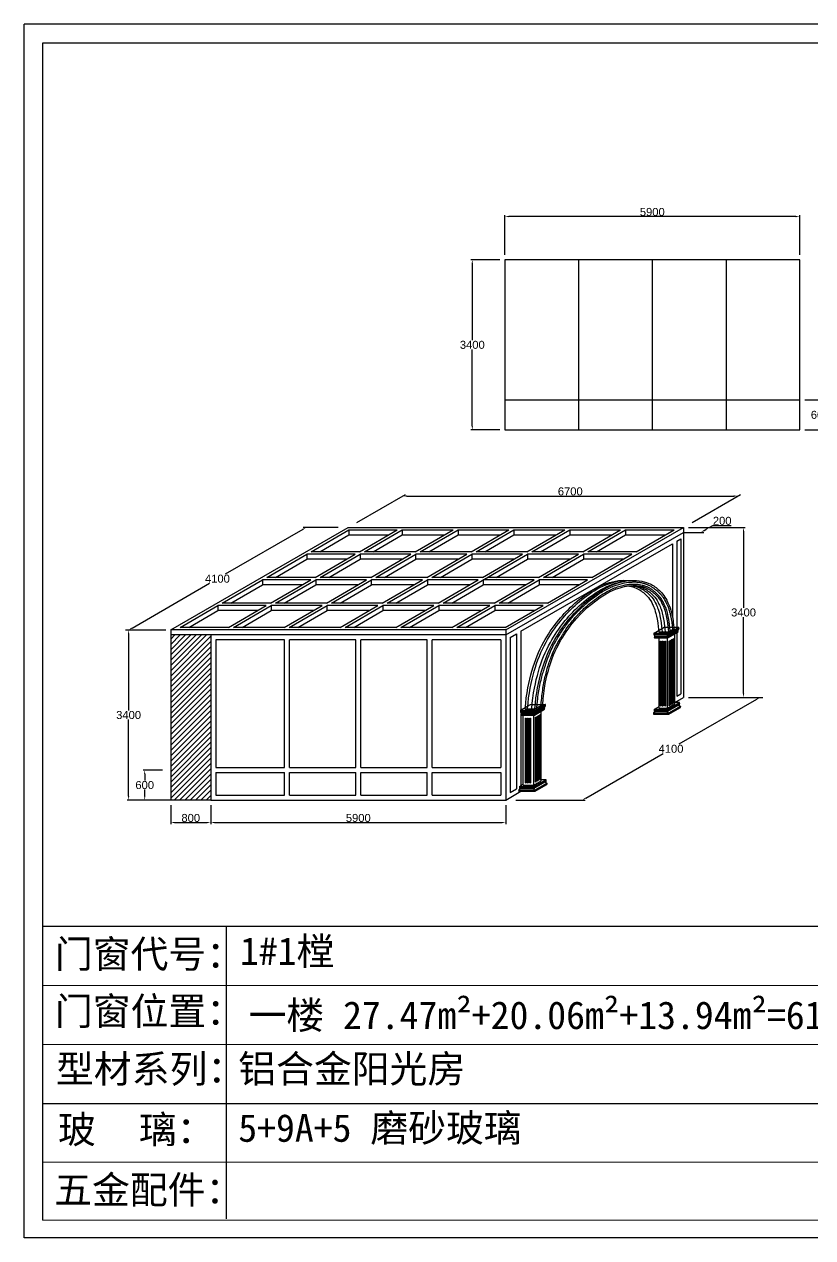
# Model space of a CAD drawing. Header units: inches. Extents: x -138455 to 599497, y -747149 to 13167.
# Drawn here: x 191448 to 207215, y -661969 to -637711 of the extents above; entities that cross this region are included whole.
import ezdxf

# ---------------------------------------------------------------- set-up
doc = ezdxf.new("R2010")
doc.units = ezdxf.units.IN
doc.header["$MEASUREMENT"] = 0
doc.header["$PDMODE"] = 35
doc.header["$PDSIZE"] = -3
doc.layers.add('0 @ 1', color=7, linetype='Continuous')
doc.styles.add('Annotative', font='arialbd.ttf')
doc.styles.get("Standard").update_dxf_attribs({"font": 'arial.ttf'})
doc.dimstyles.get("Standard").update_dxf_attribs({"dimtxt": 80, "dimasz": 70, "dimexe": 40, "dimexo": 80, "dimgap": 0, "dimtad": 1, "dimtih": 1, "dimtoh": 1, "dimdec": 0, "dimzin": 0, "dimdsep": 46, "dimtxsty": 'Standard', "dimcen": 0.09, "dimadec": 0, "dimazin": 0, "dimtfac": 1, "dimtdec": 0, "dimtofl": 0, "dimtmove": 0, "dimatfit": 3, "dimfxl": 0, "dimtolj": 1, "dimtzin": 0, "dimarcsym": 0})

# ---------------------------------------------------------------- blocks, each defined once
blk = doc.blocks.new('*D2613')
at = {"color": 0, "lineweight": -2, "transparency": 16777216}
for p, q in [((201056, -642320), (201056, -641526)), ((206876, -641556), (201136, -641556)), ((206956, -642320), (206956, -641526))]:
    blk.add_line(p, q, dxfattribs=at)
at = {"color": 0, "transparency": 16777216}
for points in [[(201136, -641543), (201136, -641569), (201056, -641556)], [(206876, -641543), (206876, -641569), (206956, -641556)]]:
    blk.add_solid(points, dxfattribs=at)
at = {"layer": 'Defpoints', "color": 0, "transparency": 16777216}
for p in [(201056, -641556), (201056, -642420), (206956, -642420)]:
    blk.add_point(p, dxfattribs=at)
at = {"color": 0, "transparency": 16777216, "insert": (204006, -641464), "char_height": 160, "attachment_point": 5}
blk.add_mtext('\\A1;5900', dxfattribs=at)
blk = doc.blocks.new('*D2614')
at = {"color": 0, "lineweight": -2, "transparency": 16777216}
for p, q in [((200956, -642420), (200377, -642420)), ((200407, -642500), (200407, -644028)), ((200407, -645740), (200407, -644212)), ((200956, -645820), (200377, -645820))]:
    blk.add_line(p, q, dxfattribs=at)
at = {"color": 0, "transparency": 16777216}
for points in [[(200393, -642500), (200420, -642500), (200407, -642420)], [(200393, -645740), (200420, -645740), (200407, -645820)]]:
    blk.add_solid(points, dxfattribs=at)
at = {"layer": 'Defpoints', "color": 0, "transparency": 16777216}
for p in [(201056, -642420), (200407, -645820), (201056, -645820)]:
    blk.add_point(p, dxfattribs=at)
at = {"color": 0, "transparency": 16777216, "insert": (200407, -644120), "char_height": 160, "attachment_point": 5}
blk.add_mtext('\\A1;3400', dxfattribs=at)
blk = doc.blocks.new('*D2616')
at = {"color": 0, "lineweight": -2, "transparency": 16777216}
for p, q in [((207056, -645220), (207393, -645220)), ((207363, -645300), (207363, -645428)), ((207363, -645740), (207363, -645612)), ((207056, -645820), (207393, -645820))]:
    blk.add_line(p, q, dxfattribs=at)
at = {"color": 0, "transparency": 16777216}
for points in [[(207349, -645300), (207376, -645300), (207363, -645220)], [(207349, -645740), (207376, -645740), (207363, -645820)]]:
    blk.add_solid(points, dxfattribs=at)
at = {"layer": 'Defpoints', "color": 0, "transparency": 16777216}
for p in [(206956, -645220), (206956, -645820), (207363, -645820)]:
    blk.add_point(p, dxfattribs=at)
at = {"color": 0, "transparency": 16777216, "insert": (207363, -645520), "char_height": 160, "attachment_point": 5}
blk.add_mtext('\\A1;600', dxfattribs=at)
blk = doc.blocks.new('*D2628')
at = {"color": 0, "lineweight": -2, "transparency": 16777216}
for p, q in [((198101, -647670), (199068, -647112)), ((199096, -647142), (205636, -647142)), ((204801, -647670), (205768, -647112))]:
    blk.add_line(p, q, dxfattribs=at)
at = {"color": 0, "transparency": 16777216}
for points in [[(199096, -647128), (199096, -647155), (199016, -647142)], [(205636, -647128), (205636, -647155), (205716, -647142)]]:
    blk.add_solid(points, dxfattribs=at)
at = {"layer": 'Defpoints', "color": 0, "transparency": 16777216}
for p in [(205716, -647142), (197928, -647770), (204628, -647770)]:
    blk.add_point(p, dxfattribs=at)
at = {"color": 0, "transparency": 16777216, "insert": (202366, -647050), "char_height": 160, "attachment_point": 5}
blk.add_mtext('\\A1;6700', dxfattribs=at)
blk = doc.blocks.new('*D2629')
at = {"color": 0, "lineweight": -2, "transparency": 16777216}
for p, q in [((197016, -647810), (195468, -648703)), ((197728, -647770), (197025, -647770)), ((193603, -649780), (195151, -648886)), ((194177, -649820), (193474, -649820))]:
    blk.add_line(p, q, dxfattribs=at)
at = {"color": 0, "transparency": 16777216}
for points in [[(197009, -647798), (197022, -647821), (197085, -647770)], [(193597, -649768), (193610, -649791), (193534, -649820)]]:
    blk.add_solid(points, dxfattribs=at)
at = {"layer": 'Defpoints', "color": 0, "transparency": 16777216}
for p in [(197085, -647770), (197928, -647770), (194377, -649820)]:
    blk.add_point(p, dxfattribs=at)
at = {"color": 0, "transparency": 16777216, "insert": (195310, -648795), "char_height": 160, "attachment_point": 5}
blk.add_mtext('\\A1;4100', dxfattribs=at)
blk = doc.blocks.new('*D2630')
at = {"color": 0, "lineweight": -2, "transparency": 16777216}
for p, q in [((194277, -649820), (193504, -649820)), ((193534, -649900), (193534, -651428)), ((193534, -653140), (193534, -651611)), ((195077, -653220), (193504, -653220))]:
    blk.add_line(p, q, dxfattribs=at)
at = {"color": 0, "transparency": 16777216}
for points in [[(193521, -649900), (193548, -649900), (193534, -649820)], [(193521, -653140), (193548, -653140), (193534, -653220)]]:
    blk.add_solid(points, dxfattribs=at)
at = {"layer": 'Defpoints', "color": 0, "transparency": 16777216}
for p in [(193534, -649820), (194377, -649820), (195177, -653220)]:
    blk.add_point(p, dxfattribs=at)
at = {"color": 0, "transparency": 16777216, "insert": (193534, -651520), "char_height": 160, "attachment_point": 5}
blk.add_mtext('\\A1;3400', dxfattribs=at)
blk = doc.blocks.new('*D2631')
at = {"color": 0, "lineweight": -2, "transparency": 16777216}
for p, q in [((194377, -653320), (194377, -653699)), ((195177, -653320), (195177, -653699)), ((194457, -653669), (195097, -653669))]:
    blk.add_line(p, q, dxfattribs=at)
at = {"color": 0, "transparency": 16777216}
for points in [[(194457, -653656), (194457, -653683), (194377, -653669)], [(195097, -653656), (195097, -653683), (195177, -653669)]]:
    blk.add_solid(points, dxfattribs=at)
at = {"layer": 'Defpoints', "color": 0, "transparency": 16777216}
for p in [(194377, -653220), (195177, -653220), (195177, -653669)]:
    blk.add_point(p, dxfattribs=at)
at = {"color": 0, "transparency": 16777216, "insert": (194777, -653578), "char_height": 160, "attachment_point": 5}
blk.add_mtext('\\A1;800', dxfattribs=at)
blk = doc.blocks.new('*D2632')
at = {"color": 0, "lineweight": -2, "transparency": 16777216}
for p, q in [((195177, -653320), (195177, -653699)), ((201077, -653320), (201077, -653699)), ((195257, -653669), (200997, -653669))]:
    blk.add_line(p, q, dxfattribs=at)
at = {"color": 0, "transparency": 16777216}
for points in [[(195257, -653656), (195257, -653683), (195177, -653669)], [(200997, -653656), (200997, -653683), (201077, -653669)]]:
    blk.add_solid(points, dxfattribs=at)
at = {"layer": 'Defpoints', "color": 0, "transparency": 16777216}
for p in [(195177, -653220), (201077, -653220), (201077, -653669)]:
    blk.add_point(p, dxfattribs=at)
at = {"color": 0, "transparency": 16777216, "insert": (198127, -653578), "char_height": 160, "attachment_point": 5}
blk.add_mtext('\\A1;5900', dxfattribs=at)
blk = doc.blocks.new('*D2633')
at = {"color": 0, "lineweight": -2, "transparency": 16777216}
for p, q in [((194210, -652620), (193826, -652620)), ((193856, -652700), (193856, -652828)), ((195177, -653220), (193826, -653220)), ((193856, -653140), (193856, -653011))]:
    blk.add_line(p, q, dxfattribs=at)
at = {"color": 0, "transparency": 16777216}
for points in [[(193843, -652700), (193869, -652700), (193856, -652620)], [(193843, -653140), (193869, -653140), (193856, -653220)]]:
    blk.add_solid(points, dxfattribs=at)
at = {"layer": 'Defpoints', "color": 0, "transparency": 16777216}
for p in [(194310, -652620), (193856, -653220), (195277, -653220)]:
    blk.add_point(p, dxfattribs=at)
at = {"color": 0, "transparency": 16777216, "insert": (193856, -652920), "char_height": 160, "attachment_point": 5}
blk.add_mtext('\\A1;600', dxfattribs=at)
blk = doc.blocks.new('*D2678')
at = {"color": 0, "lineweight": -2, "transparency": 16777216}
for p, q in [((204653, -647870), (205034, -647870)), ((204826, -647770), (205207, -647770)), ((205043, -647830), (205078, -647810)), ((205147, -647770), (205216, -647729)), ((205216, -647729), (205582, -647729))]:
    blk.add_line(p, q, dxfattribs=at)
at = {"color": 0, "transparency": 16777216}
for points in [[(205037, -647819), (205050, -647842), (204974, -647870)], [(205071, -647798), (205085, -647821), (205147, -647770)]]:
    blk.add_solid(points, dxfattribs=at)
at = {"layer": 'Defpoints', "color": 0, "transparency": 16777216}
for p in [(204455, -647870), (204628, -647770), (205147, -647770)]:
    blk.add_point(p, dxfattribs=at)
at = {"color": 0, "transparency": 16777216, "insert": (205404, -647638), "char_height": 160, "attachment_point": 5}
blk.add_mtext('\\A1;200', dxfattribs=at)
blk = doc.blocks.new('2213zxc')
at = {"color": 0}
for p, q in [((133367, -666597), (133566, -666482)), ((133566, -666482), (133860, -666482)), ((133644, -666666), (133843, -666551)), ((133644, -666676), (133843, -666561)), ((133644, -666696), (133843, -666581)), ((133661, -666597), (133860, -666482)), ((133661, -666612), (133860, -666497)), ((133661, -666622), (133860, -666507)), ((133661, -666636), (133860, -666521)), ((133843, -666551), (133843, -666561)), ((133860, -666497), (133860, -666507)), ((133367, -666597), (133661, -666597)), ((133367, -666612), (133661, -666612)), ((133367, -666612), (133367, -666622)), ((133367, -666622), (133661, -666622)), ((133367, -666636), (133661, -666636)), ((133375, -666666), (133644, -666666)), ((133375, -666666), (133375, -666676)), ((133375, -666676), (133644, -666676)), ((133375, -666696), (133644, -666696)), ((133644, -666666), (133644, -666676)), ((133661, -666612), (133661, -666622))]:
    blk.add_line(p, q, dxfattribs=at)
for centre, radius, start, end in [((133830, -666571), 16.5, 322.7978, 37.2022), ((133854, -666490), 9.47, 307.6341, 52.3659), ((133855, -666514), 8.47, 304.2492, 55.7508), ((133373, -666605), 9.48, 127.7346, 232.2654), ((133372, -666629), 8.48, 124.354, 235.646), ((133385, -666686), 14.5, 136.3132, 223.6868), ((133631, -666686), 16.5, 322.7978, 37.2022), ((133655, -666605), 9.47, 307.6341, 52.3659), ((133656, -666629), 8.47, 304.2492, 55.7508)]:
    blk.add_arc(centre, radius, start, end, dxfattribs=at)
for points, knots in [([(133860, -666521), (133856, -666529), (133849, -666534), (133844, -666537), (133840, -666539), (133836, -666541), (133835, -666544), (133836, -666546), (133838, -666548), (133841, -666550), (133843, -666551), (133843, -666551)], [0, 0, 0, 0, 6.223049, 11.763696, 16.410654, 20.147795, 22.909711, 25.568163, 29.783676, 34.967271, 37.369862, 37.369862, 37.369862, 37.369862]), ([(133367, -666636), (133369, -666642), (133384, -666658), (133377, -666663), (133375, -666666)], [0, 0, 0, 0, 18.34355, 31.023712, 31.023712, 31.023712, 31.023712]), ([(133661, -666636), (133661, -666639), (133640, -666643), (133636, -666646), (133632, -666649), (133631, -666653), (133631, -666656), (133633, -666659), (133636, -666661), (133639, -666663), (133642, -666665), (133644, -666666)], [0, 0, 0, 0, 6.223049, 11.763696, 16.410654, 20.147795, 22.909711, 25.568163, 29.783676, 34.967271, 37.369862, 37.369862, 37.369862, 37.369862])]:
    blk.add_open_spline(points, degree=3, knots=knots, dxfattribs=at)
blk = doc.blocks.new('llllasd2')
at = {"color": 0}
for p, q in [((133635, -668096), (133780, -668013)), ((133642, -668121), (133873, -667988)), ((133642, -668136), (133873, -668003)), ((133642, -668146), (133873, -668013)), ((133642, -668160), (133873, -668027)), ((133873, -667988), (133780, -667988)), ((133873, -668003), (133873, -668013)), ((133358, -668190), (133662, -668190)), ((133358, -668190), (133358, -668200)), ((133358, -668200), (133662, -668200)), ((133358, -668220), (133662, -668220)), ((133375, -668121), (133468, -668067)), ((133375, -668121), (133642, -668121)), ((133375, -668136), (133642, -668136)), ((133375, -668136), (133375, -668146)), ((133375, -668146), (133642, -668146)), ((133375, -668160), (133642, -668160)), ((133468, -668096), (133635, -668096)), ((133642, -668136), (133642, -668146)), ((133662, -668190), (133893, -668057)), ((133662, -668200), (133893, -668067)), ((133662, -668220), (133893, -668087)), ((133662, -668190), (133662, -668200)), ((133893, -668057), (133893, -668067))]:
    blk.add_line(p, q, dxfattribs=at)
for centre, radius, start, end in [((133867, -667995), 9.47, 307.6341, 52.3659), ((133868, -668020), 8.47, 304.2492, 55.7508), ((133369, -668210), 14.5, 136.3132, 223.6868), ((133381, -668129), 9.48, 127.7346, 232.2654), ((133380, -668153), 8.48, 124.354, 235.646), ((133636, -668129), 9.47, 307.6341, 52.3659), ((133637, -668153), 8.47, 304.2492, 55.7508), ((133649, -668210), 16.5, 322.7978, 37.2022), ((133880, -668077), 16.5, 322.7978, 37.2022)]:
    blk.add_arc(centre, radius, start, end, dxfattribs=at)
for points, knots in [([(133873, -668027), (133873, -668030), (133871, -668033), (133867, -668036), (133864, -668040), (133863, -668043), (133863, -668047), (133864, -668049), (133868, -668051), (133871, -668052), (133876, -668054), (133893, -668057)], [0, 0, 0, 0, 6.223049, 11.763696, 16.410654, 20.147795, 22.909711, 25.568163, 29.783676, 34.967271, 37.369862, 37.369862, 37.369862, 37.369862]), ([(133375, -668160), (133377, -668166), (133384, -668182), (133361, -668187), (133358, -668190)], [0, 0, 0, 0, 18.34355, 31.023712, 31.023712, 31.023712, 31.023712]), ([(133642, -668160), (133642, -668163), (133640, -668167), (133636, -668170), (133633, -668173), (133632, -668177), (133631, -668180), (133633, -668183), (133637, -668185), (133640, -668186), (133645, -668187), (133662, -668190)], [0, 0, 0, 0, 6.223049, 11.763696, 16.410654, 20.147795, 22.909711, 25.568163, 29.783676, 34.967271, 37.369862, 37.369862, 37.369862, 37.369862])]:
    blk.add_open_spline(points, degree=3, knots=knots, dxfattribs=at)
blk = doc.blocks.new('*D2681')
at = {"color": 0, "lineweight": -2, "transparency": 16777216}
for p, q in [((206087, -651210), (204540, -652103)), ((204828, -651170), (206216, -651170)), ((202675, -653180), (204222, -652286)), ((201277, -653220), (202665, -653220))]:
    blk.add_line(p, q, dxfattribs=at)
at = {"color": 0, "transparency": 16777216}
for points in [[(206080, -651198), (206094, -651221), (206156, -651170)], [(202668, -653168), (202681, -653191), (202605, -653220)]]:
    blk.add_solid(points, dxfattribs=at)
at = {"layer": 'Defpoints', "color": 0, "transparency": 16777216}
for p in [(204628, -651170), (206156, -651170), (201077, -653220)]:
    blk.add_point(p, dxfattribs=at)
at = {"color": 0, "transparency": 16777216, "insert": (204381, -652195), "char_height": 160, "attachment_point": 5}
blk.add_mtext('\\A1;4100', dxfattribs=at)
blk = doc.blocks.new('*D2682')
at = {"color": 0, "lineweight": -2, "transparency": 16777216}
for p, q in [((204728, -647770), (205861, -647770)), ((205831, -647850), (205831, -649378)), ((205831, -651090), (205831, -649561)), ((204728, -651170), (205861, -651170))]:
    blk.add_line(p, q, dxfattribs=at)
at = {"color": 0, "transparency": 16777216}
for points in [[(205818, -647850), (205845, -647850), (205831, -647770)], [(205818, -651090), (205845, -651090), (205831, -651170)]]:
    blk.add_solid(points, dxfattribs=at)
at = {"layer": 'Defpoints', "color": 0, "transparency": 16777216}
for p in [(204628, -647770), (204628, -651170), (205831, -651170)]:
    blk.add_point(p, dxfattribs=at)
at = {"color": 0, "transparency": 16777216, "insert": (205831, -649470), "char_height": 160, "attachment_point": 5}
blk.add_mtext('\\A1;3400', dxfattribs=at)

msp = doc.modelspace()

# ---------------------------------------------------------------- hatches: boundary and pattern name
h = msp.add_hatch()
h.set_pattern_fill('ANSI31', color=256, scale=600)
h.set_pattern_definition([(45, (45833.55, 12754.44), (-53.033009, 53.033009), [])])
h.paths.add_polyline_path([(195176.9, -649919.7), (194376.9, -649919.7), (194376.9, -653219.7), (195176.9, -653219.7)])

# ---------------------------------------------------------------- linework, layer by layer
for p, q in [((226903.7, -637711.3), (191447.6, -637711.3)), ((191447.6, -661968.7), (191447.6, -637711.3)), ((191817.4, -638079.8), (226535.2, -638079.8)), ((191817.4, -661619.8), (191817.4, -638079.8)), ((206956, -642420.2), (201056, -642420.2)), ((201056, -642420.2), (201056, -645820.2)), ((202531, -642420.2), (202531, -645820.2)), ((204006, -642420.2), (204006, -645820.2)), ((205481, -642420.2), (205481, -645820.2)), ((206956, -645820.2), (206956, -642420.2)), ((201056, -645220.2), (206956, -645220.2)), ((201056, -645820.2), (206956, -645820.2)), ((194376.9, -649819.7), (197927.6, -647769.7)), ((197183.2, -648257.2), (197940.6, -647819.9)), ((197927.6, -647769.7), (204627.6, -647769.7)), ((197940.6, -647819.9), (198907.3, -647819.9)), ((197940.6, -647819.9), (197940.6, -647919.9)), ((198149.9, -648257.2), (198907.3, -647819.9)), ((198249.9, -648257.2), (199007.3, -647819.9)), ((199007.3, -647819.9), (199007.3, -647919.9)), ((199007.3, -647819.9), (200024, -647819.9)), ((199266.6, -648257.2), (200024, -647819.9)), ((199366.6, -648257.2), (200124, -647819.9)), ((200124, -647819.9), (200124, -647919.9)), ((200124, -647819.9), (201140.6, -647819.9)), ((200383.2, -648257.2), (201140.6, -647819.9)), ((200483.2, -648257.2), (201240.6, -647819.9)), ((201076.9, -649819.7), (204627.6, -647769.7)), ((201076.9, -649919.7), (204627.6, -647869.7)), ((201240.6, -647819.9), (201240.6, -647919.9)), ((201240.6, -647819.9), (202257.3, -647819.9)), ((201499.9, -648257.2), (202257.3, -647819.9)), ((201599.9, -648257.2), (202357.3, -647819.9)), ((202357.3, -647819.9), (202357.3, -647919.9)), ((202357.3, -647819.9), (203374, -647819.9)), ((202616.6, -648257.2), (203374, -647819.9)), ((202716.6, -648257.2), (203474, -647819.9)), ((203474, -647819.9), (203474, -647919.9)), ((203474, -647819.9), (204440.6, -647819.9)), ((203683.2, -648257.2), (204440.6, -647819.9)), ((204540.6, -647819.9), (204541.1, -647819.9)), ((204541, -647819.7), (204541, -647819.9)), ((204627.6, -647769.7), (204627.6, -647869.7)), ((204627.6, -647769.7), (204627.6, -651169.7)), ((197356.4, -648257.2), (197940.6, -647919.9)), ((197940.6, -647919.9), (198734.1, -647919.9)), ((198423.1, -648257.2), (199007.3, -647919.9)), ((199007.3, -647919.9), (199850.8, -647919.9)), ((199539.8, -648257.2), (200124, -647919.9)), ((200124, -647919.9), (200967.4, -647919.9)), ((200656.4, -648257.2), (201240.6, -647919.9)), ((201240.6, -647919.9), (202084.1, -647919.9)), ((201380, -649844.7), (204411.3, -648094.6)), ((201773.1, -648257.2), (202357.3, -647919.9)), ((202357.3, -647919.9), (203200.8, -647919.9)), ((202889.8, -648257.2), (203474, -647919.9)), ((203474, -647919.9), (204267.4, -647919.9)), ((204411.3, -648094.6), (204411.3, -649569.8)), ((204497.8, -648044.6), (204576.6, -647999.1)), ((204497.8, -648044.6), (204497.8, -649765.7)), ((204576.6, -647999.1), (204576.6, -651099.1)), ((196295.5, -648769.7), (197096.6, -648307.2)), ((198063.3, -648307.2), (197096.6, -648307.2)), ((197096.6, -648307.2), (197096.6, -648407.2)), ((198149.9, -648257.2), (197183.2, -648257.2)), ((197262.2, -648769.7), (198063.3, -648307.2)), ((197362.2, -648769.7), (198163.3, -648307.2)), ((199180, -648307.2), (198163.3, -648307.2)), ((198163.3, -648307.2), (198163.3, -648407.2)), ((199266.6, -648257.2), (198249.9, -648257.2)), ((198378.9, -648769.7), (199180, -648307.2)), ((198478.9, -648769.7), (199280, -648307.2)), ((200296.6, -648307.2), (199280, -648307.2)), ((199280, -648407.2), (199280, -648307.2)), ((200383.2, -648257.2), (199366.6, -648257.2)), ((199495.5, -648769.7), (200296.6, -648307.2)), ((199595.5, -648769.7), (200396.6, -648307.2)), ((199824.5, -649282.2), (201513.3, -648307.2)), ((201413.3, -648307.2), (200396.6, -648307.2)), ((200396.6, -648307.2), (200396.6, -648407.2)), ((201499.9, -648257.2), (200483.2, -648257.2)), ((200612.2, -648769.7), (201413.3, -648307.2)), ((202530, -648307.2), (201513.3, -648307.2)), ((201513.3, -648307.2), (201513.3, -648407.2)), ((202616.6, -648257.2), (201599.9, -648257.2)), ((201728.9, -648769.7), (202530, -648307.2)), ((201828.9, -648769.7), (202630, -648307.2)), ((203596.6, -648307.2), (202630, -648307.2)), ((202630, -648307.2), (202630, -648407.2)), ((203683.2, -648257.2), (202716.6, -648257.2)), ((202795.5, -648769.7), (203596.6, -648307.2)), ((196468.8, -648769.7), (197096.6, -648407.2)), ((197890.1, -648407.2), (197096.6, -648407.2)), ((197535.4, -648769.7), (198163.3, -648407.2)), ((199006.8, -648407.2), (198163.3, -648407.2)), ((198652.1, -648769.7), (199280, -648407.2)), ((200123.4, -648407.2), (199280, -648407.2)), ((199768.8, -648769.7), (200396.6, -648407.2)), ((201240.1, -648407.2), (200396.6, -648407.2)), ((200885.4, -648769.7), (201513.3, -648407.2)), ((202356.8, -648407.2), (201513.3, -648407.2)), ((202002.1, -648769.7), (202630, -648407.2)), ((203423.4, -648407.2), (202630, -648407.2)), ((195407.9, -649282.2), (196208.9, -648819.7)), ((197175.6, -648819.7), (196208.9, -648819.7)), ((196208.9, -648819.7), (196208.9, -648919.7)), ((197262.2, -648769.7), (196295.5, -648769.7)), ((196374.5, -649282.2), (197175.6, -648819.7)), ((196474.5, -649282.2), (197275.6, -648819.7)), ((198292.3, -648819.7), (197275.6, -648819.7)), ((197275.6, -648819.7), (197275.6, -648919.7)), ((198378.9, -648769.7), (197362.2, -648769.7)), ((197491.2, -649282.2), (198292.3, -648819.7)), ((197591.2, -649282.2), (198392.3, -648819.7)), ((199408.9, -648819.7), (198392.3, -648819.7)), ((198392.3, -648919.7), (198392.3, -648819.7)), ((199495.5, -648769.7), (198478.9, -648769.7)), ((198607.9, -649282.2), (199408.9, -648819.7)), ((198707.9, -649282.2), (199508.9, -648819.7)), ((200525.6, -648819.7), (199508.9, -648819.7)), ((199508.9, -648819.7), (199508.9, -648919.7)), ((200612.2, -648769.7), (199595.5, -648769.7)), ((199724.5, -649282.2), (200525.6, -648819.7)), ((201642.3, -648819.7), (200625.6, -648819.7)), ((200625.6, -648819.7), (200625.6, -648919.7)), ((201728.9, -648769.7), (200712.2, -648769.7)), ((200841.2, -649282.2), (201642.3, -648819.7)), ((200941.2, -649282.2), (201742.3, -648819.7)), ((202708.9, -648819.7), (201742.3, -648819.7)), ((201742.3, -648819.7), (201742.3, -648919.7)), ((202795.5, -648769.7), (201828.9, -648769.7)), ((201907.9, -649282.2), (202708.9, -648819.7)), ((195581.1, -649282.2), (196208.9, -648919.7)), ((197002.4, -648919.7), (196208.9, -648919.7)), ((196647.7, -649282.2), (197275.6, -648919.7)), ((198119.1, -648919.7), (197275.6, -648919.7)), ((197764.4, -649282.2), (198392.3, -648919.7)), ((199235.7, -648919.7), (198392.3, -648919.7)), ((198881.1, -649282.2), (199508.9, -648919.7)), ((200352.4, -648919.7), (199508.9, -648919.7)), ((199997.7, -649282.2), (200625.6, -648919.7)), ((201469.1, -648919.7), (200625.6, -648919.7)), ((201114.4, -649282.2), (201742.3, -648919.7)), ((202535.7, -648919.7), (201742.3, -648919.7)), ((194563.5, -649769.7), (195321.3, -649332.2)), ((196287.9, -649332.2), (195321.3, -649332.2)), ((195321.3, -649332.2), (195321.3, -649432.2)), ((196374.5, -649282.2), (195407.9, -649282.2)), ((195530.2, -649769.7), (196287.9, -649332.2)), ((195630.2, -649769.7), (196387.9, -649332.2)), ((197404.6, -649332.2), (196387.9, -649332.2)), ((196387.9, -649332.2), (196387.9, -649432.2)), ((197491.2, -649282.2), (196474.5, -649282.2)), ((196646.8, -649769.7), (197404.6, -649332.2)), ((196746.8, -649769.7), (197504.6, -649332.2)), ((198521.3, -649332.2), (197504.6, -649332.2)), ((197504.6, -649432.2), (197504.6, -649332.2)), ((198607.9, -649282.2), (197591.2, -649282.2)), ((197763.5, -649769.7), (198521.3, -649332.2)), ((197863.5, -649769.7), (198621.3, -649332.2)), ((199637.9, -649332.2), (198621.3, -649332.2)), ((198621.3, -649332.2), (198621.3, -649432.2)), ((199724.5, -649282.2), (198707.9, -649282.2)), ((198880.2, -649769.7), (199637.9, -649332.2)), ((198980.2, -649769.7), (199737.9, -649332.2)), ((200754.6, -649332.2), (199737.9, -649332.2)), ((199737.9, -649332.2), (199737.9, -649432.2)), ((200841.2, -649282.2), (199824.5, -649282.2)), ((199996.8, -649769.7), (200754.6, -649332.2)), ((200096.8, -649769.7), (200854.6, -649332.2)), ((201821.3, -649332.2), (200854.6, -649332.2)), ((200854.6, -649332.2), (200854.6, -649432.2)), ((201907.9, -649282.2), (200941.2, -649282.2)), ((201063.5, -649769.7), (201821.3, -649332.2)), ((194736.7, -649769.7), (195321.3, -649432.2)), ((196114.7, -649432.2), (195321.3, -649432.2)), ((195803.4, -649769.7), (196387.9, -649432.2)), ((197231.4, -649432.2), (196387.9, -649432.2)), ((196920, -649769.7), (197504.6, -649432.2)), ((198348.1, -649432.2), (197504.6, -649432.2)), ((198036.7, -649769.7), (198621.3, -649432.2)), ((199464.7, -649432.2), (198621.3, -649432.2)), ((199153.4, -649769.7), (199737.9, -649432.2)), ((200581.4, -649432.2), (199737.9, -649432.2)), ((200270, -649769.7), (200854.6, -649432.2)), ((201648.1, -649432.2), (200854.6, -649432.2)), ((201076.9, -649819.7), (194376.9, -649819.7)), ((194376.9, -649819.7), (194376.9, -649919.7)), ((195530.2, -649769.7), (194563.5, -649769.7)), ((196646.8, -649769.7), (195630.2, -649769.7)), ((197763.5, -649769.7), (196746.8, -649769.7)), ((198880.2, -649769.7), (197863.5, -649769.7)), ((199996.8, -649769.7), (198980.2, -649769.7)), ((201063.5, -649769.7), (200096.8, -649769.7)), ((201076.9, -649819.7), (201076.9, -649919.7)), ((201380, -649844.7), (201380, -651417.4)), ((201076.9, -649919.7), (194376.9, -649919.7)), ((194376.9, -649919.7), (194376.9, -653219.7)), ((195176.9, -649919.7), (195176.9, -653219.7)), ((196651.9, -650019.7), (195276.9, -650019.7)), ((195276.9, -650019.7), (195276.9, -652569.7)), ((196651.9, -652569.7), (196651.9, -650019.7)), ((198076.9, -650019.7), (196751.9, -650019.7)), ((196751.9, -652569.7), (196751.9, -650019.7)), ((198076.9, -652569.7), (198076.9, -650019.7)), ((199501.9, -650019.7), (198176.9, -650019.7)), ((198176.9, -652569.7), (198176.9, -650019.7)), ((199501.9, -652569.7), (199501.9, -650019.7)), ((200976.9, -650019.7), (199601.9, -650019.7)), ((199601.9, -652569.7), (199601.9, -650019.7)), ((200976.9, -650019.7), (200976.9, -652569.7)), ((201076.9, -649919.7), (201076.9, -653219.7)), ((201163.5, -649969.7), (201293.4, -649894.7)), ((201163.5, -649969.7), (201163.5, -653069.7)), ((201293.4, -649894.7), (201293.4, -652994.7)), ((204172.8, -651332.8), (204172.8, -650042.5)), ((204182.8, -651332.8), (204182.8, -650042.5)), ((204205, -651332.8), (204205, -650042.5)), ((204215, -651332.8), (204215, -650042.5)), ((204236.8, -651332.8), (204236.8, -650042.5)), ((204246.8, -651332.8), (204246.8, -650042.5)), ((204268.8, -651332.8), (204268.8, -650042.5)), ((204278.8, -651332.8), (204278.8, -650042.5)), ((204497.8, -649876), (204497.8, -651144.6)), ((204497.8, -651244.6), (204497.8, -651244.9)), ((201380, -651520.7), (201380, -652929.4)), ((201472, -652873.9), (201472, -651583.6)), ((201482, -652873.9), (201482, -651583.6)), ((201504.2, -652873.9), (201504.2, -651583.6)), ((201514.2, -652873.9), (201514.2, -651583.6)), ((201536, -652873.9), (201536, -651583.6)), ((201546, -652873.9), (201546, -651583.6)), ((201568, -652873.9), (201568, -651583.6)), ((201578, -652873.9), (201578, -651583.6)), ((195276.9, -652569.7), (196651.9, -652569.7)), ((195276.9, -652669.7), (196651.9, -652669.7)), ((195276.9, -652669.7), (195276.9, -653119.7)), ((196651.9, -653119.7), (196651.9, -652669.7)), ((196751.9, -652569.7), (198076.9, -652569.7)), ((196751.9, -653119.7), (196751.9, -652669.7)), ((196751.9, -652669.7), (198076.9, -652669.7)), ((198076.9, -653119.7), (198076.9, -652669.7)), ((198176.9, -652569.7), (199501.9, -652569.7)), ((198176.9, -653119.7), (198176.9, -652669.7)), ((198176.9, -652669.7), (199501.9, -652669.7)), ((199501.9, -653119.7), (199501.9, -652669.7)), ((199601.9, -652569.7), (200976.9, -652569.7)), ((199601.9, -653119.7), (199601.9, -652669.7)), ((199601.9, -652669.7), (200976.9, -652669.7)), ((200976.9, -652669.7), (200976.9, -653119.7)), ((195176.9, -653219.7), (194376.9, -653219.7)), ((195176.9, -653219.7), (201076.9, -653219.7)), ((195276.9, -653119.7), (196651.9, -653119.7)), ((196751.9, -653119.7), (198076.9, -653119.7)), ((198176.9, -653119.7), (199501.9, -653119.7)), ((199601.9, -653119.7), (200976.9, -653119.7)), ((191813.6, -655742.9), (226535.2, -655742.9)), ((195483.2, -655742.9), (195484.8, -661593.4)), ((191814.4, -656923.2), (226535.2, -656915.3)), ((191815.1, -658104), (226535.2, -658095.9)), ((191815.9, -659285.4), (226535.2, -659285.4)), ((191816.6, -660457.2), (219054.3, -660446.7)), ((191817.4, -661619.8), (226535.2, -661599.2)), ((226903.7, -661968.7), (191447.6, -661968.7))]:
    msp.add_line(p, q)
at = {"color": 0}
for p, q in [((204241, -649765.7), (204534.4, -649765.7)), ((204328.7, -649855.6), (204441.1, -649790.7)), ((204135.2, -649855.6), (204328.7, -649855.6)), ((204142.6, -651379.6), (204142.6, -649979.6)), ((204172.8, -650042.5), (204182.8, -650042.5)), ((204205, -650042.5), (204215, -650042.5)), ((204236.8, -650042.5), (204246.8, -650042.5)), ((204268.8, -650042.5), (204278.8, -650042.5)), ((204309.7, -651379.6), (204309.7, -649979.6)), ((204342.4, -650044.1), (204351.1, -650039.1)), ((204342.4, -651336.8), (204342.4, -650044.1)), ((204351.1, -651331.8), (204351.1, -650039.1)), ((204371.4, -650027.4), (204380, -650022.4)), ((204371.4, -651320.1), (204371.4, -650027.4)), ((204380, -651315.1), (204380, -650022.4)), ((204400.3, -650010.7), (204408.9, -650005.7)), ((204400.3, -651303.4), (204400.3, -650010.7)), ((204408.9, -651298.4), (204408.9, -650005.7)), ((204429.2, -649994), (204437.9, -649989)), ((204429.2, -651286.7), (204429.2, -649994)), ((204437.9, -651281.7), (204437.9, -649989)), ((204454.4, -651296.1), (204454.4, -649901.1)), ((201659.4, -651396.7), (201815.1, -651306.8)), ((201666.1, -651421.7), (201865.1, -651306.8)), ((204400.3, -651303.4), (204408.9, -651298.4)), ((204429.2, -651286.7), (204437.9, -651281.7)), ((204454.4, -651269.7), (204627.6, -651169.7)), ((204497.8, -651144.6), (204576.6, -651099.1)), ((201372.6, -651421.7), (201468, -651366.6)), ((201372.6, -651421.7), (201666.1, -651421.7)), ((201423.3, -652920.7), (201423.3, -651520.7)), ((201465.9, -651396.7), (201659.4, -651396.7)), ((201640.4, -652920.7), (201640.4, -651520.7)), ((201702.1, -651548.7), (201710.7, -651543.7)), ((201702.1, -652841.4), (201702.1, -651548.7)), ((201710.7, -652836.4), (201710.7, -651543.7)), ((201731, -651532), (201739.6, -651527)), ((201731, -652824.7), (201731, -651532)), ((201739.6, -652819.7), (201739.6, -651527)), ((201759.9, -651515.3), (201768.6, -651510.3)), ((201759.9, -652808), (201759.9, -651515.3)), ((201768.6, -652803), (201768.6, -651510.3)), ((201785.1, -652837.2), (201785.1, -651442.2)), ((204172.8, -651332.8), (204182.8, -651332.8)), ((204205, -651332.8), (204215, -651332.8)), ((204236.8, -651332.8), (204246.8, -651332.8)), ((204268.8, -651332.8), (204278.8, -651332.8)), ((204342.4, -651336.8), (204351.1, -651331.8)), ((204371.4, -651320.1), (204380, -651315.1)), ((201472, -651583.6), (201482, -651583.6)), ((201504.2, -651583.6), (201514.2, -651583.6)), ((201536, -651583.6), (201546, -651583.6)), ((201568, -651583.6), (201578, -651583.6)), ((201673.1, -651565.4), (201681.8, -651560.4)), ((201673.1, -652858.1), (201673.1, -651565.4)), ((201681.8, -652853.1), (201681.8, -651560.4)), ((201163.5, -653069.7), (201293.4, -652994.7)), ((201351.8, -652945.7), (201410.7, -652911.7)), ((201351.8, -652945.7), (201647.1, -652945.7)), ((201351.8, -652960.7), (201647.1, -652960.7)), ((201351.8, -652960.7), (201351.8, -652970.7)), ((201351.8, -652970.7), (201647.1, -652970.7)), ((201351.8, -652984.7), (201647.1, -652984.7)), ((201423.3, -652920.7), (201640.4, -652920.7)), ((201472, -652873.9), (201482, -652873.9)), ((201504.2, -652873.9), (201514.2, -652873.9)), ((201536, -652873.9), (201546, -652873.9)), ((201568, -652873.9), (201578, -652873.9)), ((201640.4, -652920.7), (201785.1, -652837.2)), ((201647.1, -652945.7), (201878.4, -652812.2)), ((201647.1, -652960.7), (201878.4, -652827.2)), ((201647.1, -652970.7), (201878.4, -652837.2)), ((201647.1, -652984.7), (201878.4, -652851.2)), ((201647.1, -652960.7), (201647.1, -652970.7)), ((201667, -653014.7), (201898.2, -652881.2)), ((201667, -653024.7), (201898.2, -652891.2)), ((201667, -653044.7), (201898.2, -652911.2)), ((201673.1, -652858.1), (201681.8, -652853.1)), ((201702.1, -652841.4), (201710.7, -652836.4)), ((201731, -652824.7), (201739.6, -652819.7)), ((201759.9, -652808), (201768.6, -652803)), ((201878.4, -652812.2), (201785.1, -652812.2)), ((201878.4, -652827.2), (201878.4, -652837.2)), ((201898.2, -652881.2), (201898.2, -652891.2)), ((201076.9, -653219.7), (201380, -653044.7)), ((201335.3, -653014.7), (201667, -653014.7)), ((201335.3, -653014.7), (201335.3, -653024.7)), ((201335.3, -653024.7), (201667, -653024.7)), ((201335.3, -653044.7), (201667, -653044.7)), ((201667, -653014.7), (201667, -653024.7))]:
    msp.add_line(p, q, dxfattribs=at)
for centre, radius, start, end in [((201357.6, -652953.2), 9.48, 127.73462, 232.26538), ((201356.6, -652977.7), 8.48, 124.35398, 235.64602), ((201641.3, -652953.2), 9.47, 307.63408, 52.36592), ((201642.4, -652977.7), 8.47, 304.24921, 55.75079), ((201872.6, -652819.7), 9.47, 307.63408, 52.36592), ((201873.6, -652844.2), 8.47, 304.24921, 55.75079), ((201885.1, -652901.2), 16.5, 322.79778, 37.20222), ((201345.7, -653034.7), 14.5, 136.31317, 223.68683), ((201653.8, -653034.7), 16.5, 322.79778, 37.20222)]:
    msp.add_arc(centre, radius, start, end, dxfattribs=at)
for points, knots in [([(201465.9, -651396.7), (201486.4, -651086.5), (201599.4, -650571.5), (201782.3, -650126.7), (202142, -649565.2), (202724.2, -649017.9), (203242.6, -648824.1), (203462.8, -648825.2), (203526.4, -648832.3)], [0, 0, 0, 0, 695.3788356, 1464.7038334, 2016.6722989, 2807.3271459, 3259.5985013, 3456.8102057, 3456.8102057, 3456.8102057, 3456.8102057]), ([(201512.6, -651396.7), (201533.3, -651088.6), (201646, -650575.2), (201828.7, -650131.1), (202188.3, -649569.7), (202770.6, -649022.4), (203269.1, -648836), (203471.5, -648830.1), (203518.5, -648832.4)], [3.3388066, 3.3388066, 3.3388066, 3.3388066, 695.3788356, 1464.7038334, 2016.6722989, 2807.3271459, 3259.5985013, 3401.4246107, 3401.4246107, 3401.4246107, 3401.4246107]), ([(201597.6, -651396.7), (201618.6, -651091.6), (201731, -650580.6), (201913.2, -650137.6), (202272.9, -649576.2), (202848.8, -649034.8), (203288.5, -648866.9), (203438.5, -648846.2)], [8.2132803, 8.2132803, 8.2132803, 8.2132803, 695.3788356, 1464.7038334, 2016.6722989, 2807.3271459, 3240.0345724, 3240.0345724, 3240.0345724, 3240.0345724]), ([(201659.4, -651396.9), (201679.9, -651086.6), (201792.8, -650571.7), (201975.7, -650126.9), (202335.4, -649565.4), (202917.7, -649018.1), (203524.2, -648791.4), (203908.3, -648852.9), (204136.1, -648998.9), (204296.5, -649195.3), (204391.6, -649458), (204411.3, -649553.1), (204435.3, -649745.5), (204441.1, -649790.8)], [0, 0, 0, 0, 695.3788356, 1464.7038334, 2016.6722989, 2807.3271459, 3259.5985013, 3701.7279062, 3967.4393735, 4261.0767884, 4493.6721233, 4775.299094, 4837.6101082, 4837.6101082, 4837.6101082, 4837.6101082]), ([(201700, -651373.2), (201709.1, -651263.9), (201714.3, -651204.1), (201734.2, -651047), (201755.3, -650948.3), (201792.5, -650765.2), (201816.8, -650680.8), (201842.5, -650610), (201852.3, -650577.5), (201863.1, -650548.3), (201867.4, -650534), (201876.3, -650505.7), (201880.7, -650491.8), (201889.8, -650464.2), (201894.3, -650450.6), (201908.3, -650410.2), (201917.8, -650383.8), (201937.6, -650332), (201947.8, -650306.6), (201976.9, -650237.4), (201996.6, -650194.4), (202039.1, -650109), (202061.7, -650066.7), (202096.9, -650005.2), (202108, -649986.3), (202127.5, -649954), (202135.7, -649940.6), (202152.5, -649913.5), (202161.1, -649899.9), (202178.8, -649872.5), (202187.8, -649858.7), (202206.4, -649830.9), (202215.8, -649816.9), (202244.9, -649774.8), (202265.2, -649746.4), (202304.1, -649694.3), (202322.4, -649670.5), (202379.4, -649599), (202420.2, -649551.3), (202475.7, -649491.1), (202487.9, -649478.3), (202512.5, -649452.8), (202525, -649440.1), (202563.1, -649402.2), (202589.2, -649377.3), (202642.5, -649328.3), (202669.8, -649304.2), (202741.2, -649243.8), (202786, -649208.2), (202865.5, -649149.3), (202900, -649125), (202969.2, -649079.2), (203004, -649057.6), (203056.2, -649027.5), (203073.8, -649017.7), (203108.9, -648999.1), (203126.4, -648990.2), (203151.9, -648977.9), (203159.9, -648974.1), (203176, -648966.7), (203184, -648963.1), (203197.9, -648957.1), (203203.8, -648954.6), (203215.5, -648949.7), (203221.3, -648947.3), (203238.8, -648940.3), (203250.3, -648935.9), (203294.8, -648919.7), (203327.1, -648909.5), (203420.8, -648883.9), (203479.2, -648873.4), (203538.2, -648866.3), (203544.2, -648865.7), (203556.1, -648864.4), (203562, -648863.9), (203573.6, -648862.9), (203579.4, -648862.4), (203596.6, -648861.2), (203607.9, -648860.5), (203645.9, -648859.2), (203672, -648859.6), (203712.3, -648862.4), (203726.8, -648863.9), (203750.4, -648867.2), (203759.7, -648868.7), (203778.7, -648872.2), (203788.4, -648874.3), (203803.8, -648877.8), (203809.4, -648879.2), (203818.4, -648881.5), (203821.8, -648882.4), (203828.6, -648884.3), (203832, -648885.3), (203839.1, -648887.3), (203842.8, -648888.4), (203849.7, -648890.6), (203852.8, -648891.6), (203859.2, -648893.6), (203862.4, -648894.7), (203872, -648898), (203878.4, -648900.3), (203899.3, -648908.1), (203914, -648914.2), (203943.7, -648928), (203958.7, -648935.7), (203980.3, -648947.8), (203986.6, -648951.5), (203999.3, -648959.2), (204005.7, -648963.2), (204018.5, -648971.5), (204024.9, -648975.9), (204044, -648989.2), (204056.8, -648998.6), (204081.9, -649018.4), (204094.4, -649028.8), (204117.3, -649049), (204127.7, -649058.7), (204148, -649078.6), (204157.9, -649088.9), (204171.6, -649103.9), (204175.6, -649108.5), (204182.8, -649116.8), (204185.9, -649120.6), (204191.5, -649127.3), (204193.9, -649130.3), (204198.6, -649136.3), (204200.9, -649139.3), (204205.5, -649145.3), (204207.7, -649148.4), (204214.3, -649157.4), (204218.5, -649163.4), (204231.7, -649182.9), (204240.1, -649196.4), (204255.8, -649223.1), (204263, -649236.2), (204271.7, -649252.6), (204273.4, -649255.9), (204278.6, -649265.9), (204281.9, -649272.5), (204286.1, -649280.8), (204287, -649282.6), (204288.8, -649286.1), (204289.7, -649287.9), (204291.5, -649291.6), (204292.4, -649293.4), (204295.2, -649299), (204297.1, -649302.9), (204302.8, -649314.8), (204306.6, -649323.2), (204314.5, -649341.1), (204318.5, -649350.7), (204326.4, -649371.2), (204330.4, -649382.1), (204338.3, -649405.6), (204342.3, -649418.2), (204351.3, -649449), (204356.4, -649467.8), (204366.7, -649509.5), (204371.8, -649532.3), (204377.9, -649561.4), (204378.7, -649565.3), (204381.2, -649577.2), (204382.8, -649585.3), (204384.7, -649595.4), (204385.1, -649597.1), (204385.8, -649600.6), (204386.1, -649602.4), (204386.9, -649606.7), (204387.4, -649609.3), (204388.4, -649614.6), (204388.9, -649617.4), (204390, -649623.1), (204390.5, -649626), (204392.1, -649635.2), (204393.2, -649641.8), (204395.4, -649656.2), (204396.6, -649664), (204399, -649681.2), (204400.2, -649690.5), (204402.8, -649711.3), (204404.2, -649722.6), (204406.7, -649744.3), (204407.7, -649754.1), (204413.3, -649806.7)], [7.1161133, 7.1161133, 7.1161133, 7.1161133, 126.0578072, 126.0578072, 378.1734215, 378.1734215, 630.2890359, 630.2890359, 673.4259309, 673.4259309, 721.4511395, 721.4511395, 769.4763481, 769.4763481, 817.5015566, 817.5015566, 913.5519738, 913.5519738, 1009.6023909, 1009.6023909, 1177.8981931, 1177.8981931, 1346.1939953, 1346.1939953, 1420.139015, 1420.139015, 1472.0976103, 1472.0976103, 1524.0562057, 1524.0562057, 1576.014801, 1576.014801, 1627.9733963, 1627.9733963, 1731.8905869, 1731.8905869, 1818.3111191, 1818.3111191, 1991.1521835, 1991.1521835, 2038.1704074, 2038.1704074, 2085.1886313, 2085.1886313, 2179.2250791, 2179.2250791, 2273.2615269, 2273.2615269, 2421.4269394, 2421.4269394, 2533.2003324, 2533.2003324, 2644.9737253, 2644.9737253, 2701.8209281, 2701.8209281, 2758.6681308, 2758.6681308, 2784.9260859, 2784.9260859, 2811.1840409, 2811.1840409, 2830.5874403, 2830.5874403, 2849.9908398, 2849.9908398, 2888.7976386, 2888.7976386, 3000.9117311, 3000.9117311, 3224.7380487, 3224.7380487, 3250.5712814, 3250.5712814, 3276.404514, 3276.404514, 3302.2377467, 3302.2377467, 3353.9042121, 3353.9042121, 3478.1565588, 3478.1565588, 3548.8918495, 3548.8918495, 3594.3997809, 3594.3997809, 3642.9069873, 3642.9069873, 3670.8539426, 3670.8539426, 3687.7673369, 3687.7673369, 3704.6807313, 3704.6807313, 3723.0468298, 3723.0468298, 3738.4814354, 3738.4814354, 3753.9160409, 3753.9160409, 3784.7852519, 3784.7852519, 3853.0158189, 3853.0158189, 3921.246386, 3921.246386, 3949.4254306, 3949.4254306, 3977.6044752, 3977.6044752, 4005.7835198, 4005.7835198, 4062.141609, 4062.141609, 4118.4996982, 4118.4996982, 4167.5306118, 4167.5306118, 4216.5615253, 4216.5615253, 4237.6684141, 4237.6684141, 4254.6966489, 4254.6966489, 4268.0787479, 4268.0787479, 4281.460847, 4281.460847, 4294.842946, 4294.842946, 4321.6071442, 4321.6071442, 4382.0315951, 4382.0315951, 4442.456046, 4442.456046, 4458.0318647, 4458.0318647, 4489.1835022, 4489.1835022, 4497.5779235, 4497.5779235, 4505.9723448, 4505.9723448, 4514.3667661, 4514.3667661, 4531.1556088, 4531.1556088, 4564.733294, 4564.733294, 4598.3109793, 4598.3109793, 4631.8886645, 4631.8886645, 4665.4663497, 4665.4663497, 4708.2160551, 4708.2160551, 4750.9657604, 4750.9657604, 4757.45269, 4757.45269, 4770.4265493, 4770.4265493, 4773.1025669, 4773.1025669, 4775.7785845, 4775.7785845, 4779.5886618, 4779.5886618, 4783.3987391, 4783.3987391, 4787.2088164, 4787.2088164, 4794.8289711, 4794.8289711, 4802.4491257, 4802.4491257, 4810.0692803, 4810.0692803, 4817.689435, 4817.689435, 4823.218695, 4823.218695, 4823.218695, 4823.218695]), ([(201780, -651327.1), (201789, -651247.4), (201793.9, -651192.3), (201811.6, -651033), (201827.2, -650935.1), (201863.7, -650753.7), (201884.6, -650670.2), (201911.3, -650577.2), (201915.8, -650561.9), (201926.2, -650527.7), (201932.1, -650508.9), (201944, -650471.9), (201950.1, -650453.7), (201968.7, -650400), (201981.5, -650365.3), (202018.6, -650271.6), (202044.2, -650214.2), (202100.9, -650100.3), (202132, -650043.9), (202177, -649968.8), (202187.6, -649951.4), (202209.5, -649916.4), (202220.8, -649898.7), (202255.8, -649845.2), (202280.5, -649809), (202359.4, -649699.4), (202418.2, -649625.1), (202495.7, -649538.7), (202507.6, -649525.8), (202538.8, -649492.4), (202558.5, -649472.2), (202598.9, -649432), (202619.5, -649412.1), (202682.7, -649353.1), (202726.4, -649314.9), (202822.9, -649236), (202876, -649195.9), (202982.8, -649121.9), (203036.5, -649088.2), (203109.1, -649047.5), (203128.7, -649037.1), (203163.9, -649019.4), (203179.6, -649011.8), (203205, -649000.2), (203214.9, -648995.9), (203234.4, -648987.5), (203244.2, -648983.5), (203273.2, -648972.1), (203292.2, -648965.2), (203348.5, -648946.3), (203384.8, -648936.3), (203434, -648924.9), (203448.3, -648922), (203490.3, -648914), (203517.1, -648910), (203549, -648906.3), (203555.5, -648905.6), (203574.7, -648903.7), (203587.2, -648902.7), (203611.5, -648901.2), (203623.4, -648900.7), (203655.1, -648900.2), (203674.5, -648900.7), (203712.6, -648903.4), (203731.3, -648905.6), (203768.4, -648911.9), (203786.9, -648916), (203812.6, -648922.9), (203819.8, -648925), (203834.4, -648929.4), (203841.7, -648931.8), (203863.9, -648939.5), (203878.9, -648945.3), (203904.4, -648956.6), (203914.7, -648961.5), (203932.5, -648970.7), (203940, -648974.7), (203953.9, -648982.7), (203960.2, -648986.4), (203976.2, -648996.3), (203985.8, -649002.6), (204005.2, -649016), (204014.9, -649023.1), (204043.5, -649045), (204062.2, -649060.7), (204098.1, -649093.9), (204115.2, -649111.4), (204135.9, -649135), (204140.7, -649140.7), (204150.7, -649153.2), (204155.9, -649159.9), (204165.8, -649173.5), (204170.6, -649180.3), (204184.2, -649200.8), (204192.6, -649214.5), (204208.3, -649241.9), (204215.6, -649255.7), (204225.1, -649273.9), (204227.4, -649278.5), (204230.9, -649285.3), (204232, -649287.6), (204234.4, -649292.3), (204235.6, -649294.6), (204239.1, -649301.7), (204241.5, -649306.5), (204249.3, -649322.8), (204254.9, -649334.9), (204264.9, -649359.2), (204269.4, -649370.8), (204278.5, -649396.3), (204283, -649410.2), (204292.2, -649441.2), (204296.9, -649458.2), (204306.4, -649496), (204311.2, -649516.8), (204317.1, -649544.5), (204318.1, -649549.2), (204321.1, -649563.6), (204323.1, -649573.5), (204325.6, -649586.4), (204326.1, -649589), (204327.3, -649595.1), (204327.9, -649598.6), (204329.3, -649605.8), (204330, -649609.5), (204332, -649620.7), (204333.4, -649628.7), (204336.2, -649646.7), (204337.7, -649656.8), (204340.8, -649679.9), (204342.5, -649693), (204347.7, -649736.6), (204351.5, -649772), (204356.6, -649824.6), (204357.2, -649831.5), (204357.9, -649838.7)], [0, 0, 0, 0, 127.5934805, 127.5934805, 382.7804416, 382.7804416, 637.9674027, 637.9674027, 689.0245299, 689.0245299, 754.2912709, 754.2912709, 819.5580118, 819.5580118, 950.0914937, 950.0914937, 1180.553878, 1180.553878, 1411.0162623, 1411.0162623, 1479.448801, 1479.448801, 1547.8813396, 1547.8813396, 1684.7464169, 1684.7464169, 1958.4765715, 1958.4765715, 2007.0009929, 2007.0009929, 2083.5681666, 2083.5681666, 2160.1353404, 2160.1353404, 2313.2696879, 2313.2696879, 2490.7600323, 2490.7600323, 2668.2503766, 2668.2503766, 2733.9811898, 2733.9811898, 2787.3397859, 2787.3397859, 2821.2806886, 2821.2806886, 2855.2215913, 2855.2215913, 2923.1033967, 2923.1033967, 3058.8670076, 3058.8670076, 3115.7913809, 3115.7913809, 3229.6401276, 3229.6401276, 3259.1427649, 3259.1427649, 3318.1480394, 3318.1480394, 3377.153314, 3377.153314, 3478.3775554, 3478.3775554, 3579.6017967, 3579.6017967, 3680.8260381, 3680.8260381, 3719.9073333, 3719.9073333, 3758.9886286, 3758.9886286, 3837.151219, 3837.151219, 3889.0728609, 3889.0728609, 3926.1894996, 3926.1894996, 3957.1826311, 3957.1826311, 4003.4293306, 4003.4293306, 4049.6760301, 4049.6760301, 4140.641328, 4140.641328, 4231.6066258, 4231.6066258, 4260.0980029, 4260.0980029, 4293.5595037, 4293.5595037, 4327.0210046, 4327.0210046, 4393.9440063, 4393.9440063, 4460.867008, 4460.867008, 4482.8642944, 4482.8642944, 4494.1529503, 4494.1529503, 4505.4416062, 4505.4416062, 4528.018918, 4528.018918, 4579.8371508, 4579.8371508, 4621.0411562, 4621.0411562, 4662.2451617, 4662.2451617, 4703.4491671, 4703.4491671, 4744.6531726, 4744.6531726, 4752.8756139, 4752.8756139, 4769.3204964, 4769.3204964, 4773.3742108, 4773.3742108, 4778.7827614, 4778.7827614, 4784.191312, 4784.191312, 4794.3138944, 4794.3138944, 4804.4364769, 4804.4364769, 4814.5590594, 4814.5590594, 4833.5550501, 4833.5550501, 4836.3471303, 4836.3471303, 4836.3471303, 4836.3471303]), ([(201815.1, -651306.8), (201835.6, -650996.5), (201948.6, -650481.5), (202152.5, -650032.2), (202566.7, -649454.5), (203147.4, -649010.5), (203584.4, -648920.6), (203774.2, -648933.5), (203958.4, -649008.2), (204127, -649152.4), (204212, -649311), (204269.5, -649433.8), (204313.5, -649686.7), (204329, -649856.1)], [0, 0, 0, 0, 695.3788356, 1464.7038334, 2016.6722989, 2807.3271459, 3259.5985013, 3701.7279062, 3967.4393735, 4261.0767884, 4493.6721233, 4775.299094, 4837.6101082, 4837.6101082, 4837.6101082, 4837.6101082]), ([(203528, -648939.1), (203557.1, -648942.8), (203631.2, -648958.3), (203764.6, -649012.4), (203933.3, -649156.5), (204018.3, -649315.2), (204073, -649439.3), (204119.8, -649690.8), (204135.2, -649855.6)], [3535.4189761, 3535.4189761, 3535.4189761, 3535.4189761, 3701.7279062, 3967.4393735, 4261.0767884, 4493.6721233, 4775.299094, 4837.6101082, 4837.6101082, 4837.6101082, 4837.6101082]), ([(203584.2, -648933.1), (203617.5, -648936.6), (203695.2, -648952), (203832.7, -649007.7), (204001.4, -649151.9), (204086.4, -649310.6), (204143.8, -649433.3), (204187.9, -649686.2), (204203.3, -649855.6)], [3513.004752, 3513.004752, 3513.004752, 3513.004752, 3701.7279062, 3967.4393735, 4261.0767884, 4493.6721233, 4775.299094, 4837.6101082, 4837.6101082, 4837.6101082, 4837.6101082]), ([(203618.5, -648931), (203661, -648933.5), (203746.1, -648948.4), (203892.4, -649007.7), (204061, -649151.9), (204146, -649310.6), (204203.4, -649433.3), (204247.5, -649686.2), (204263, -649855.6)], [3465.4573094, 3465.4573094, 3465.4573094, 3465.4573094, 3701.7279062, 3967.4393735, 4261.0767884, 4493.6721233, 4775.299094, 4837.6101082, 4837.6101082, 4837.6101082, 4837.6101082]), ([(201351.8, -652984.7), (201353.9, -652990.6), (201360.9, -653006.3), (201337.8, -653011.3), (201335.3, -653014.7)], [0, 0, 0, 0, 18.3435498, 31.0237117, 31.0237117, 31.0237117, 31.0237117]), ([(201647.1, -652984.7), (201647, -652987.7), (201645.4, -652991.2), (201641.1, -652994.4), (201638.2, -652998.1), (201637, -653001.6), (201636.7, -653004.9), (201638.1, -653007.4), (201642.3, -653009.5), (201645.4, -653010.4), (201650.3, -653011.9), (201667, -653014.7)], [0, 0, 0, 0, 6.2230493, 11.7636964, 16.4106543, 20.1477951, 22.9097114, 25.5681633, 29.7836765, 34.9672715, 37.3698621, 37.3698621, 37.3698621, 37.3698621]), ([(201878.4, -652851.2), (201878.3, -652854.2), (201876.6, -652857.7), (201872.4, -652860.9), (201869.4, -652864.6), (201868.3, -652868.1), (201867.9, -652871.4), (201869.3, -652873.9), (201873.6, -652876), (201876.6, -652876.9), (201881.6, -652878.4), (201898.3, -652881.2)], [0, 0, 0, 0, 6.2230493, 11.7636964, 16.4106543, 20.1477951, 22.9097114, 25.5681633, 29.7836765, 34.9672715, 37.3698621, 37.3698621, 37.3698621, 37.3698621])]:
    msp.add_open_spline(points, degree=3, knots=knots, dxfattribs=at)

# ---------------------------------------------------------------- block references
for name, p in [('2213zxc', (70674.6, 16716.5)), ('2213zxc', (68005.3, 15175.4)), ('llllasd2', (70674.6, 16716.5))]:
    msp.add_blockref(name, p, dxfattribs=at)

# ---------------------------------------------------------------- texts
at = {"layer": '0 @ 1', "style": 'Annotative'}
for s, p in [('门窗代号：', (192059.9, -656573.8)), ('门窗位置：', (192059.9, -657716.4)), ('型材系列：', (192083.2, -658870.8)), ('玻    璃：', (192122, -660081.1)), ('五金配件：', (192046.2, -661287.1))]:
    msp.add_text(s, height=554.67, dxfattribs=at).set_placement(p)
at = {"layer": '0 @ 1', "char_height": 554.668, "attachment_point": 1, "style": 'Annotative'}
for s, width, insert in [('{\\fSimSun|b1|i0|c134|p2;1#1樘}', 4396.385, (195759.5, -655962.4)), ('{\\fSimSun|b1|i0|c134|p2;一楼 27.47m²+20.06m²+13.94m²=61.47m²}', 16006.418, (195932.1, -657242.8)), ('{\\fSimSun|b1|i0|c134|p2;铝合金阳光房 }', 9006.576, (195727, -658314.1)), ('{\\fSimSun|b1|i0|c134|p2;5+9A+5 磨砂玻璃}', 9006.576, (195727.3, -659496.4))]:
    msp.add_mtext_dynamic_manual_height_columns(s, width=width, gutter_width=903.5, heights=[0], dxfattribs=dict(at, insert=insert))

# ---------------------------------------------------------------- dimensions: what is measured, and where the dimension line sits
for base, p1, p2, angle, picture, middle in [((201056, -641556.1), (206956, -642420.2), (201056, -642420.2), 180, '*D2613', (204006, -641464.4)), ((200406.7, -645820.2), (201056, -642420.2), (201056, -645820.2), 270, '*D2614', (200406.7, -644120.2)), ((207362.5, -645820.2), (206956, -645220.2), (206956, -645820.2), 90, '*D2616', (207362.5, -645520.2)), ((193534.2, -649819.7), (195176.9, -653219.7), (194376.9, -649819.7), 90, '*D2630', (193534.2, -651519.7)), ((193855.9, -653219.7), (194309.9, -652619.7), (195276.9, -653219.7), 90, '*D2633', (193855.9, -652919.7))]:
    dim = msp.add_linear_dim(base=base, p1=p1, p2=p2, angle=angle, dimstyle='Standard', override={"dimtxt": 160, "dimasz": 80, "dimexe": 30, "dimexo": 100, "dimgap": 10, "dimfxl": 100})
    dim.commit()
    dim.dimension.update_dxf_attribs({"geometry": picture, "text_midpoint": middle})
for p1, p2, distance, picture, middle in [((197927.6, -647769.7), (204627.6, -647769.7), 628.2, '*D2628', (202365.7, -647049.8)), ((194376.9, -649819.7), (197927.6, -647769.7), 421.4, '*D2629', (195309.5, -648794.7)), ((201076.9, -653219.7), (204627.6, -651169.7), -764.3, '*D2681', (204380.8, -652194.7))]:
    dim = msp.add_aligned_dim(p1=p1, p2=p2, distance=distance, dimstyle='Standard', override={"dimtxt": 160, "dimasz": 80, "dimexe": 30, "dimexo": 100, "dimgap": 10, "dimfxl": 100})
    dim.commit()
    dim.dimension.update_dxf_attribs({"geometry": picture, "text_midpoint": middle})
for base, p1, p2, angle, picture, middle in [((205147.1, -647769.7), (204454.8, -647870.4), (204627.6, -647769.7), 30.2293, '*D2678', (205404, -647729.4)), ((205831.4, -651169.7), (204627.6, -647769.7), (204627.6, -651169.7), 270, '*D2682', (205831.4, -649469.7))]:
    dim = msp.add_linear_dim(base=base, p1=p1, p2=p2, angle=angle, dimstyle='Standard', override={"dimtxt": 160, "dimasz": 80, "dimexe": 30, "dimexo": 100, "dimgap": 10, "dimfxl": 100})
    dim.commit()
    dim.dimension.update_dxf_attribs({"geometry": picture, "text_midpoint": middle, "dimtype": 161})
for base, p1, p2, picture, middle in [((195176.9, -653669.5), (194376.9, -653219.7), (195176.9, -653219.7), '*D2631', (194776.9, -653577.8)), ((201076.9, -653669.5), (195176.9, -653219.7), (201076.9, -653219.7), '*D2632', (198126.9, -653577.8))]:
    dim = msp.add_linear_dim(base=base, p1=p1, p2=p2, dimstyle='Standard', override={"dimtxt": 160, "dimasz": 80, "dimexe": 30, "dimexo": 100, "dimgap": 10, "dimfxl": 100})
    dim.commit()
    dim.dimension.update_dxf_attribs({"geometry": picture, "text_midpoint": middle})

doc.saveas('drawing.dxf')
